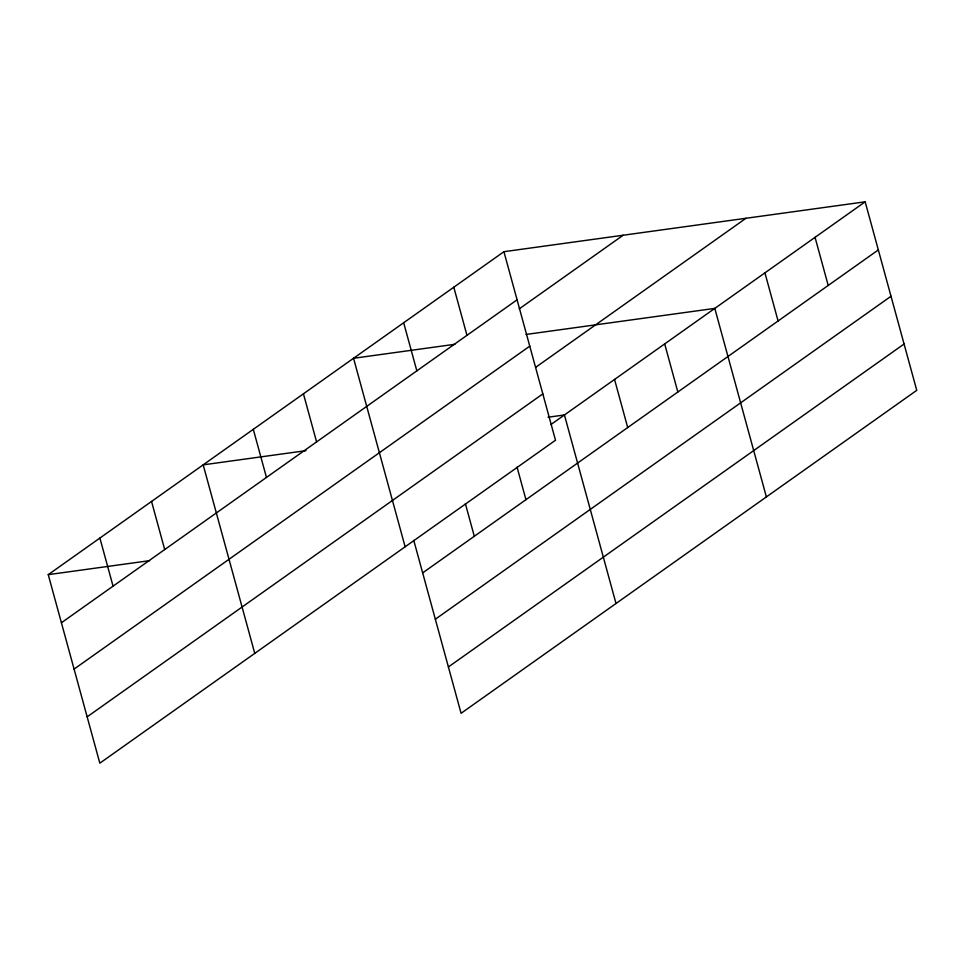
<?xml version="1.0" encoding="UTF-8"?>
<svg xmlns="http://www.w3.org/2000/svg" width="965" height="965" viewBox="0 0 965 965"><rect width="100%" height="100%" fill="white"/><g stroke="black" fill="none" stroke-linecap="round" stroke-linejoin="round"><path stroke-width="1.45" d="M503.923 251.696L555.502 440.233L99.829 763.182L48.25 574.658L503.923 251.696L865.171 201.818L916.75 390.343L461.077 713.304L413.756 540.34M61.41 622.763L517.083 299.813M519.218 308.884L623.137 235.243M74.088 669.095L529.761 346.145M535.684 367.315L745.957 218.283M87.152 716.838L542.825 393.889M550.906 424.552L865.171 201.818M422.658 572.884L878.331 249.923M435.336 619.216L891.009 296.267M448.399 666.96L904.072 344.01M454.889 344.288L353.552 358.28L405.131 546.805M526.034 334.457L714.8 308.39L766.379 496.927M306.002 450.655L203.181 464.853L254.76 653.377M548.036 417.23L564.428 414.962L616.008 603.499M48.25 574.658L149.575 560.665M815.051 237.342L828.211 285.447M764.931 272.866L778.092 320.983M664.68 343.914L677.84 392.031M614.548 379.438L627.708 427.555M517.047 467.132L525.949 499.677M453.803 287.232L466.964 335.338M465.395 503.73L474.298 536.275M403.672 322.756L416.844 370.862M303.432 393.804L316.592 441.91M253.3 429.329L266.461 477.434M151.541 501.45L164.701 549.555M99.89 538.048L113.05 586.165"/></g></svg>
